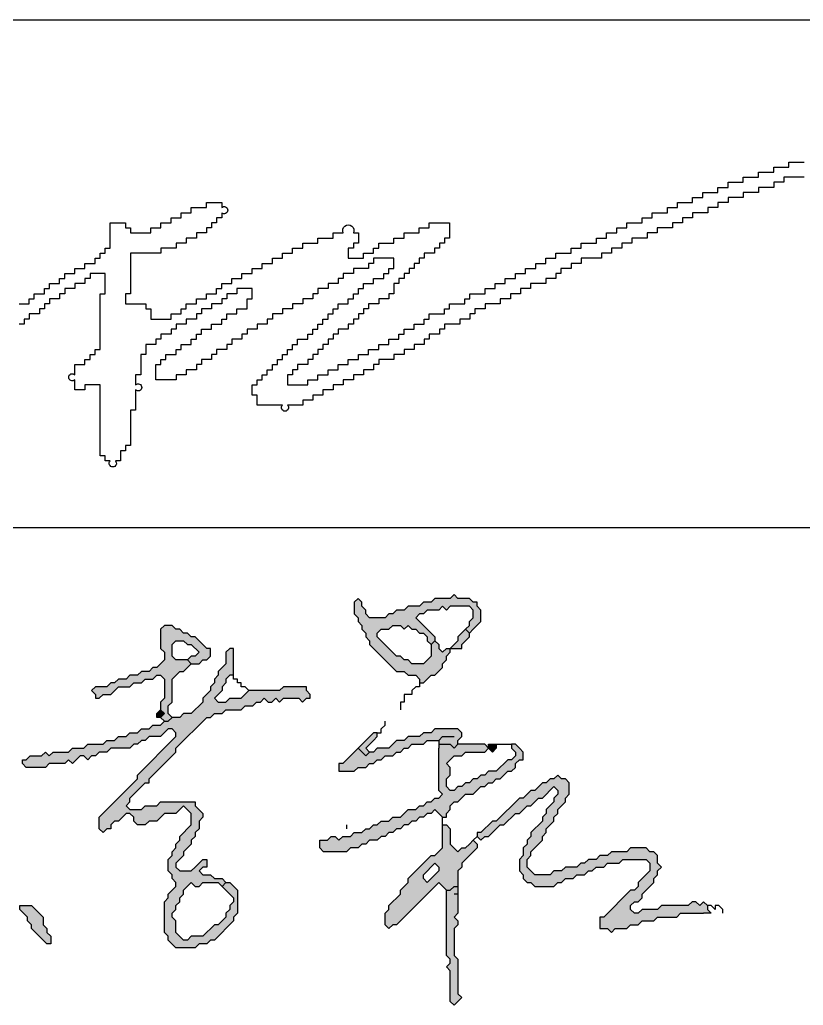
# Model space of a CAD drawing. Header units: millimetres. Extents: x 434053 to 1059003, y -2417481 to 936527.
# Drawn here: x 545101.4 to 545348.3, y -2322453.1 to -2322142.5 of the extents above; entities that cross this region are included whole.
import ezdxf

# ---------------------------------------------------------------- set-up
doc = ezdxf.new("R2010")
doc.units = ezdxf.units.MM
doc.header["$LTSCALE"] = 1000
doc.header["$MEASUREMENT"] = 0
for name, color, linetype in [('TITLIN', 7, 'Continuous'), ('图框层', 3, 'Continuous'), ('电子签名', 6, 'Continuous')]:
    doc.layers.add(name, color=color, linetype=linetype)

# ---------------------------------------------------------------- blocks, each defined once
blk = doc.blocks.new('A$C6C634642')
at = {"linetype": 'Continuous'}
for points in [[(1115000, 305000), (1110000, 305000), (1105000, 305000), (1100000, 305000), (1095000, 305000), (1095000, 300000), (1090000, 300000), (1085000, 300000), (1085000, 295000), (1080000, 295000), (1075000, 295000), (1070000, 295000), (1070000, 290000), (1065000, 290000), (1060000, 290000), (1055000, 290000), (1055000, 285000), (1050000, 285000), (1045000, 285000), (1040000, 285000), (1040000, 280000), (1035000, 280000), (1030000, 280000), (1030000, 275000), (1025000, 275000), (1020000, 275000), (1020000, 270000), (1015000, 270000), (1010000, 270000), (1005000, 270000), (1005000, 265000), (1000000, 265000), (995000, 265000), (995000, 260000), (990000, 260000), (985000, 260000), (985000, 255000), (980000, 255000), (975000, 255000), (970000, 255000), (970000, 250000), (965000, 250000), (960000, 250000), (960000, 245000), (955000, 245000), (950000, 245000), (945000, 245000), (945000, 240000), (940000, 240000), (935000, 240000), (935000, 235000), (930000, 235000), (925000, 235000), (925000, 230000), (920000, 230000), (915000, 230000), (915000, 225000), (910000, 225000), (905000, 225000), (900000, 225000), (895000, 225000), (895000, 220000), (890000, 220000), (885000, 220000), (885000, 215000), (880000, 215000), (875000, 215000), (875000, 210000), (870000, 210000), (870000, 205000), (865000, 205000), (860000, 205000), (860000, 200000), (855000, 200000), (850000, 200000), (845000, 200000), (845000, 195000), (840000, 195000), (835000, 195000), (835000, 190000), (830000, 190000), (825000, 190000), (825000, 185000), (820000, 185000), (815000, 185000), (815000, 180000), (810000, 180000), (805000, 180000), (800000, 180000), (800000, 175000), (795000, 175000), (790000, 175000), (790000, 170000), (785000, 170000), (785000, 165000), (780000, 165000), (775000, 165000), (775000, 160000), (770000, 160000), (765000, 160000), (760000, 160000), (760000, 155000), (755000, 155000), (755000, 150000), (750000, 150000), (745000, 150000), (745000, 145000), (740000, 145000), (740000, 140000), (735000, 140000), (730000, 140000), (730000, 135000), (725000, 135000), (720000, 135000), (720000, 130000), (715000, 130000), (710000, 130000), (710000, 125000), (705000, 125000), (700000, 125000), (695000, 125000), (695000, 120000), (690000, 120000), (690000, 115000), (685000, 115000), (680000, 115000), (680000, 110000), (675000, 110000), (670000, 110000), (670000, 105000), (665000, 105000), (660000, 105000), (660000, 100000), (655000, 100000), (650000, 100000), (650000, 95000), (645000, 95000), (640000, 95000), (640000, 90000), (635000, 90000), (630000, 90000), (630000, 85000), (625000, 85000), (620000, 85000), (620000, 80000), (615000, 80000), (610000, 80000), (605000, 80000, -2.414214), (600000, 80000), (595000, 80000), (590000, 80000), (585000, 80000), (580000, 80000), (575000, 80000), (575000, 85000), (575000, 90000), (570000, 90000), (570000, 95000), (570000, 100000), (575000, 100000), (575000, 105000), (580000, 105000), (580000, 110000), (585000, 110000), (585000, 115000), (590000, 115000), (590000, 120000), (595000, 120000), (595000, 125000), (600000, 125000), (600000, 130000), (605000, 130000), (605000, 135000), (610000, 135000), (610000, 140000), (615000, 140000), (615000, 145000), (625000, 145000), (625000, 150000), (630000, 150000), (630000, 155000), (635000, 155000), (635000, 160000), (640000, 160000), (640000, 165000), (645000, 165000), (645000, 170000), (650000, 170000), (650000, 175000), (655000, 175000), (655000, 180000), (665000, 180000), (665000, 185000), (670000, 185000), (670000, 190000), (675000, 190000), (675000, 195000), (680000, 195000), (680000, 200000), (690000, 200000), (690000, 205000), (700000, 205000), (700000, 210000), (705000, 210000), (705000, 215000), (710000, 215000), (710000, 220000), (710000, 225000), (705000, 225000), (700000, 225000), (695000, 225000), (690000, 225000), (690000, 220000), (685000, 220000), (685000, 215000), (680000, 215000), (675000, 215000), (670000, 215000), (670000, 210000), (665000, 210000), (660000, 210000), (660000, 205000), (655000, 205000), (655000, 200000), (650000, 200000), (645000, 200000), (645000, 195000), (640000, 195000), (635000, 195000), (635000, 190000), (630000, 190000), (630000, 185000), (625000, 185000), (620000, 185000), (620000, 180000), (615000, 180000), (610000, 180000), (610000, 175000), (605000, 175000), (600000, 175000), (600000, 170000), (595000, 170000), (590000, 170000), (590000, 165000), (585000, 165000), (585000, 160000), (580000, 160000), (575000, 160000), (575000, 155000), (570000, 155000), (565000, 155000), (565000, 150000), (560000, 150000), (560000, 145000), (555000, 145000), (550000, 145000), (550000, 140000), (545000, 140000), (545000, 135000), (540000, 135000), (535000, 135000), (535000, 130000), (530000, 130000), (530000, 125000), (525000, 125000), (520000, 125000), (520000, 120000), (515000, 120000), (515000, 115000), (510000, 115000), (505000, 115000), (505000, 110000), (500000, 110000), (495000, 110000), (495000, 105000), (490000, 105000), (485000, 105000), (480000, 105000), (475000, 105000), (475000, 110000), (475000, 115000), (475000, 120000), (480000, 120000), (480000, 125000), (485000, 125000), (485000, 130000), (495000, 130000), (495000, 135000), (500000, 135000), (500000, 140000), (510000, 140000), (510000, 145000), (515000, 145000), (515000, 150000), (520000, 150000), (520000, 155000), (530000, 155000), (530000, 160000), (540000, 160000), (540000, 165000), (545000, 165000), (545000, 170000), (555000, 170000), (555000, 175000), (565000, 175000), (565000, 180000), (565000, 185000), (570000, 185000), (570000, 190000), (570000, 195000), (565000, 195000), (560000, 195000), (555000, 195000), (555000, 190000), (550000, 190000), (545000, 190000), (545000, 185000), (540000, 185000), (540000, 180000), (535000, 180000), (530000, 180000), (530000, 175000), (525000, 175000), (520000, 175000), (520000, 170000), (515000, 170000), (515000, 165000), (510000, 165000), (505000, 165000), (505000, 160000), (500000, 160000), (495000, 160000), (495000, 155000), (490000, 155000), (490000, 150000), (485000, 150000), (480000, 150000), (480000, 145000), (475000, 145000), (475000, 140000), (470000, 140000), (465000, 140000), (465000, 135000), (465000, 130000), (460000, 130000), (460000, 125000), (460000, 120000), (460000, 115000), (460000, 110000), (455000, 110000), (455000, 105000), (455000, 100000, -2.414214), (455000, 95000), (455000, 90000), (455000, 85000), (455000, 80000), (455000, 75000), (450000, 75000), (450000, 70000), (450000, 65000), (450000, 60000), (450000, 55000), (450000, 50000), (450000, 45000), (450000, 40000), (445000, 40000), (445000, 35000), (440000, 35000), (440000, 30000), (440000, 25000), (435000, 25000, -2.414214), (430000, 25000), (425000, 25000), (425000, 30000), (420000, 30000), (420000, 35000), (420000, 40000), (420000, 45000), (420000, 50000), (420000, 55000), (420000, 60000), (420000, 65000), (420000, 70000), (420000, 75000), (420000, 80000), (420000, 85000), (420000, 90000), (420000, 95000), (420000, 100000), (415000, 100000), (410000, 100000), (405000, 100000), (405000, 95000), (400000, 95000), (395000, 95000), (395000, 100000), (395000, 105000, -2.414214), (395000, 110000), (395000, 115000), (395000, 120000), (405000, 120000), (405000, 125000), (410000, 125000), (410000, 130000), (415000, 130000), (415000, 135000), (420000, 135000), (420000, 140000), (420000, 145000), (420000, 150000), (420000, 155000), (420000, 160000), (420000, 165000), (420000, 170000), (420000, 175000), (420000, 180000), (420000, 185000), (420000, 190000), (425000, 190000), (425000, 195000), (425000, 200000), (425000, 205000), (425000, 210000), (420000, 210000), (415000, 210000), (410000, 210000), (410000, 205000), (405000, 205000), (405000, 200000), (400000, 200000), (395000, 200000), (395000, 195000), (390000, 195000), (385000, 195000), (385000, 190000), (380000, 190000), (380000, 185000), (375000, 185000), (370000, 185000), (370000, 180000), (365000, 180000), (365000, 175000), (360000, 175000), (360000, 170000), (355000, 170000), (350000, 170000), (350000, 165000), (345000, 165000), (345000, 160000), (340000, 160000)], [(340000, 180000), (350000, 180000), (350000, 185000), (355000, 185000), (355000, 190000), (365000, 190000), (365000, 195000), (370000, 195000), (370000, 200000), (380000, 200000), (380000, 205000), (385000, 205000), (385000, 210000), (395000, 210000), (395000, 215000), (405000, 215000), (405000, 220000), (415000, 220000), (415000, 225000), (420000, 225000), (420000, 230000), (425000, 230000), (425000, 235000), (430000, 235000), (430000, 240000), (430000, 245000), (430000, 250000), (430000, 255000), (430000, 260000), (440000, 260000), (445000, 260000), (445000, 255000), (450000, 255000), (450000, 250000), (470000, 250000), (470000, 255000), (480000, 255000), (480000, 260000), (490000, 260000), (490000, 265000), (500000, 265000), (500000, 270000), (510000, 270000), (510000, 275000), (525000, 275000), (525000, 280000), (540000, 280000), (540000, 275000, -2.414214), (540000, 270000), (540000, 265000), (535000, 265000), (535000, 260000), (530000, 260000), (530000, 255000), (525000, 255000), (525000, 250000), (520000, 250000), (515000, 250000), (515000, 245000), (510000, 245000), (505000, 245000), (505000, 240000), (500000, 240000), (495000, 240000), (495000, 235000), (490000, 235000), (485000, 235000), (480000, 235000), (480000, 230000), (475000, 230000), (470000, 230000), (465000, 230000), (460000, 230000), (455000, 230000), (450000, 230000), (450000, 225000), (450000, 220000), (450000, 215000), (450000, 210000), (450000, 205000), (450000, 200000), (450000, 195000), (450000, 190000), (445000, 190000), (445000, 185000), (445000, 180000), (465000, 180000), (465000, 175000), (470000, 175000), (470000, 170000), (470000, 165000), (490000, 165000), (490000, 170000), (500000, 170000), (500000, 175000), (505000, 175000), (505000, 180000), (515000, 180000), (515000, 185000), (525000, 185000), (525000, 190000), (535000, 190000), (535000, 195000), (540000, 195000), (540000, 200000), (550000, 200000), (550000, 205000), (560000, 205000), (560000, 210000), (570000, 210000), (570000, 215000), (580000, 215000), (580000, 220000), (590000, 220000), (590000, 225000), (600000, 225000), (600000, 230000), (610000, 230000), (610000, 235000), (620000, 235000), (620000, 240000), (635000, 240000), (635000, 245000), (650000, 245000), (650000, 250000), (660000, 250000, -1.618034), (670000, 250000), (675000, 250000), (675000, 245000), (675000, 240000), (670000, 240000), (670000, 235000), (665000, 235000), (665000, 230000), (665000, 225000), (680000, 225000), (680000, 230000), (690000, 230000), (690000, 235000), (695000, 235000), (695000, 240000), (710000, 240000), (710000, 245000), (720000, 245000), (720000, 250000), (735000, 250000), (735000, 255000), (745000, 255000), (745000, 260000), (765000, 260000), (765000, 255000), (765000, 250000), (765000, 245000), (760000, 245000), (760000, 240000), (755000, 240000), (755000, 235000), (750000, 235000), (750000, 230000), (745000, 230000), (740000, 230000), (740000, 225000), (735000, 225000), (735000, 220000), (730000, 220000), (730000, 215000), (725000, 215000), (725000, 210000), (720000, 210000), (720000, 205000), (715000, 205000), (715000, 200000), (710000, 200000), (710000, 195000), (710000, 190000), (705000, 190000), (705000, 185000), (700000, 185000), (695000, 185000), (695000, 180000), (690000, 180000), (685000, 180000), (685000, 175000), (680000, 175000), (680000, 170000), (675000, 170000), (675000, 165000), (670000, 165000), (670000, 160000), (665000, 160000), (665000, 155000), (660000, 155000), (655000, 155000), (655000, 150000), (650000, 150000), (650000, 145000), (645000, 145000), (645000, 140000), (640000, 140000), (640000, 135000), (635000, 135000), (635000, 130000), (630000, 130000), (630000, 125000), (625000, 125000), (625000, 120000), (620000, 120000), (615000, 120000), (615000, 115000), (610000, 115000), (610000, 110000), (605000, 110000), (605000, 105000), (605000, 100000), (625000, 100000), (625000, 105000), (635000, 105000), (635000, 110000), (645000, 110000), (645000, 115000), (655000, 115000), (655000, 120000), (665000, 120000), (665000, 125000), (675000, 125000), (675000, 130000), (685000, 130000), (685000, 135000), (695000, 135000), (695000, 140000), (705000, 140000), (705000, 145000), (715000, 145000), (715000, 150000), (720000, 150000), (720000, 155000), (730000, 155000), (730000, 160000), (740000, 160000), (740000, 165000), (745000, 165000), (745000, 170000), (760000, 170000), (760000, 175000), (765000, 175000), (765000, 180000), (780000, 180000), (780000, 185000), (785000, 185000), (785000, 190000), (800000, 190000), (800000, 195000), (810000, 195000), (810000, 200000), (820000, 200000), (820000, 205000), (830000, 205000), (830000, 210000), (840000, 210000), (840000, 215000), (850000, 215000), (850000, 220000), (860000, 220000), (860000, 225000), (870000, 225000), (870000, 230000), (885000, 230000), (885000, 235000), (895000, 235000), (895000, 240000), (910000, 240000), (910000, 245000), (920000, 245000), (920000, 250000), (930000, 250000), (930000, 255000), (940000, 255000), (940000, 260000), (955000, 260000), (955000, 265000), (965000, 265000), (965000, 270000), (980000, 270000), (980000, 275000), (990000, 275000), (990000, 280000), (1005000, 280000), (1005000, 285000), (1015000, 285000), (1015000, 290000), (1030000, 290000), (1030000, 295000), (1040000, 295000), (1040000, 300000), (1055000, 300000), (1055000, 305000), (1070000, 305000), (1070000, 310000), (1085000, 310000), (1085000, 315000), (1100000, 315000), (1100000, 320000), (1115000, 320000)]]:
    blk.add_lwpolyline(points, format="xyb", dxfattribs=at)
blk = doc.blocks.new('fdaf')
at = {"linetype": 'Continuous'}
h = blk.add_hatch(color=256, dxfattribs=at)
h.paths.add_polyline_path([(1541.8, 683.9), (1541.8, 704.9), (1534.8, 711.9), (1534.8, 718.9), (1527.8, 718.9), (1520.8, 725.9), (1499.8, 725.9), (1492.8, 732.9), (1485.8, 725.9), (1457.8, 725.9), (1450.8, 718.9), (1436.8, 718.9), (1429.8, 711.9), (1408.8, 711.9), (1401.8, 704.9), (1387.8, 704.9), (1380.8, 697.9), (1373.8, 697.9), (1366.8, 690.9), (1338.8, 690.9), (1331.8, 697.9), (1331.8, 704.9), (1324.8, 711.9), (1324.8, 718.9), (1317.8, 725.9), (1310.8, 718.9), (1310.8, 697.9), (1317.8, 690.9), (1317.8, 683.9), (1324.8, 676.9), (1324.8, 669.9), (1331.8, 662.9), (1331.8, 655.9), (1338.8, 648.9), (1338.8, 641.9), (1387.8, 592.9), (1401.8, 592.9), (1408.8, 585.9), (1422.8, 585.9), (1429.8, 578.9), (1429.8, 571.9), (1436.8, 571.9), (1450.8, 585.9), (1457.8, 585.9), (1471.8, 599.9), (1471.8, 606.9), (1478.8, 613.9), (1478.8, 620.9), (1485.8, 627.9), (1485.8, 634.9), (1478.8, 634.9), (1471.8, 627.9), (1464.8, 634.9), (1464.8, 641.9), (1457.8, 648.9), (1450.8, 641.9), (1450.8, 620.9), (1436.8, 606.9), (1415.8, 606.9), (1408.8, 613.9), (1401.8, 613.9), (1394.8, 620.9), (1387.8, 620.9), (1352.8, 655.9), (1352.8, 662.9), (1359.8, 669.9), (1373.8, 669.9), (1380.8, 676.9), (1394.8, 676.9), (1401.8, 669.9), (1408.8, 676.9), (1415.8, 669.9), (1422.8, 669.9), (1429.8, 662.9), (1436.8, 662.9), (1443.8, 655.9), (1443.8, 648.9), (1450.8, 641.9), (1457.8, 648.9), (1457.8, 655.9), (1443.8, 669.9), (1422.8, 690.9), (1429.8, 697.9), (1436.8, 697.9), (1443.8, 704.9), (1464.8, 704.9), (1471.8, 711.9), (1478.8, 704.9), (1485.8, 711.9), (1520.8, 711.9), (1527.8, 704.9), (1527.8, 690.9), (1520.8, 683.9), (1520.8, 676.9), (1513.8, 669.9), (1520.8, 662.9), (1527.8, 669.9)])
h.paths.add_polyline_path([(1506.8, 641.9), (1520.8, 655.9), (1520.8, 662.9), (1513.8, 669.9), (1499.8, 655.9), (1499.8, 648.9), (1485.8, 634.9), (1506.8, 634.9)], flags=17)
for points in [[(992.6, 669.9), (985.6, 669.9), (978.6, 676.9), (964.6, 676.9), (957.6, 669.9), (957.6, 634.9), (964.6, 627.9), (964.6, 613.9), (950.6, 599.9), (943.6, 599.9), (936.6, 592.9), (922.6, 592.9), (915.6, 585.9), (901.6, 585.9), (894.6, 578.9), (880.6, 578.9), (873.6, 571.9), (866.6, 571.9), (859.6, 564.9), (838.6, 564.9), (831.6, 557.9), (838.6, 550.9), (838.6, 543.9), (845.6, 543.9), (852.6, 550.9), (866.6, 550.9), (880.6, 564.9), (901.6, 564.9), (908.6, 571.9), (922.6, 571.9), (929.6, 578.9), (943.6, 578.9), (950.6, 585.9), (957.6, 585.9), (964.6, 578.9), (964.6, 543.9), (957.6, 536.9), (957.6, 522.9), (964.6, 515.9), (957.6, 508.9), (964.6, 501.9), (971.6, 501.9), (978.6, 508.9), (971.6, 515.9), (971.6, 529.9), (978.6, 536.9), (978.6, 578.9), (992.6, 592.9), (999.6, 592.9), (1013.6, 606.9), (1006.6, 613.9), (985.6, 613.9), (978.6, 620.9), (978.6, 641.9), (985.6, 648.9), (999.6, 648.9), (1006.6, 641.9), (1013.6, 641.9), (1027.6, 627.9), (1020.6, 620.9), (1013.6, 620.9), (1006.6, 613.9), (1013.6, 606.9), (1027.6, 606.9), (1034.6, 613.9), (1041.6, 613.9), (1048.6, 620.9), (1048.6, 634.9), (1041.6, 634.9), (1020.6, 655.9), (1013.6, 655.9), (1006.6, 662.9), (999.6, 662.9)], [(1041.6, 508.9), (1048.6, 508.9), (1055.6, 515.9), (1069.6, 515.9), (1076.6, 522.9), (1104.6, 522.9), (1111.6, 529.9), (1125.6, 529.9), (1132.6, 536.9), (1139.6, 536.9), (1146.6, 543.9), (1153.6, 536.9), (1160.6, 536.9), (1167.6, 543.9), (1174.6, 536.9), (1181.6, 543.9), (1209.6, 543.9), (1216.6, 536.9), (1223.6, 543.9), (1230.6, 543.9), (1230.6, 550.9), (1223.6, 557.9), (1223.6, 564.9), (1181.6, 564.9), (1174.6, 557.9), (1118.6, 557.9), (1104.6, 543.9), (1083.6, 543.9), (1076.6, 536.9), (1062.6, 536.9), (1055.6, 543.9), (1069.6, 557.9), (1069.6, 564.9), (1076.6, 571.9), (1076.6, 578.9), (1083.6, 585.9), (1090.6, 585.9), (1090.6, 634.9), (1083.6, 634.9), (1076.6, 627.9), (1076.6, 606.9), (1062.6, 592.9), (1062.6, 585.9), (1055.6, 578.9), (1055.6, 571.9), (1048.6, 564.9), (1048.6, 557.9), (1034.6, 543.9), (1034.6, 536.9), (1013.6, 515.9), (999.6, 515.9), (992.6, 508.9), (978.6, 508.9), (971.6, 501.9), (964.6, 501.9), (957.6, 494.9), (943.6, 494.9), (936.6, 487.9), (922.6, 487.9), (915.6, 480.9), (901.6, 480.9), (894.6, 473.9), (880.6, 473.9), (873.6, 466.9), (859.6, 466.9), (852.6, 459.9), (824.6, 459.9), (817.6, 452.9), (796.6, 452.9), (789.6, 445.9), (761.6, 445.9), (754.6, 438.9), (747.6, 445.9), (740.6, 438.9), (719.6, 438.9), (712.6, 431.9), (705.6, 431.9), (705.6, 424.9), (712.6, 417.9), (747.6, 417.9), (754.6, 424.9), (782.6, 424.9), (789.6, 431.9), (796.6, 424.9), (810.6, 438.9), (817.6, 438.9), (824.6, 431.9), (831.6, 438.9), (838.6, 438.9), (845.6, 445.9), (859.6, 445.9), (866.6, 452.9), (901.6, 452.9), (908.6, 459.9), (915.6, 459.9), (922.6, 466.9), (929.6, 466.9), (936.6, 473.9), (957.6, 473.9), (971.6, 487.9), (978.6, 487.9), (985.6, 480.9), (985.6, 473.9), (915.6, 403.9), (915.6, 396.9), (845.6, 326.9), (845.6, 305.9), (852.6, 298.9), (859.6, 305.9), (866.6, 305.9), (866.6, 312.9), (873.6, 319.9), (880.6, 319.9), (894.6, 333.9), (901.6, 333.9), (908.6, 326.9), (908.6, 319.9), (915.6, 312.9), (929.6, 312.9), (936.6, 319.9), (950.6, 319.9), (964.6, 333.9), (985.6, 333.9), (999.6, 347.9), (1013.6, 333.9), (1013.6, 312.9), (992.6, 291.9), (992.6, 284.9), (985.6, 277.9), (985.6, 270.9), (978.6, 263.9), (978.6, 256.9), (971.6, 249.9), (971.6, 228.9), (978.6, 221.9), (978.6, 214.9), (985.6, 207.9), (985.6, 200.9), (971.6, 186.9), (971.6, 179.9), (964.6, 172.9), (964.6, 116.9), (971.6, 109.9), (971.6, 102.9), (985.6, 88.9), (1020.6, 88.9), (1027.6, 95.9), (1041.6, 95.9), (1048.6, 102.9), (1055.6, 102.9), (1090.6, 137.9), (1090.6, 144.9), (1097.6, 151.9), (1097.6, 193.9), (1083.6, 207.9), (1076.6, 207.9), (1069.6, 200.9), (1090.6, 179.9), (1090.6, 172.9), (1083.6, 165.9), (1083.6, 158.9), (1076.6, 151.9), (1076.6, 144.9), (1062.6, 130.9), (1055.6, 130.9), (1034.6, 109.9), (1013.6, 109.9), (1006.6, 102.9), (999.6, 102.9), (985.6, 116.9), (985.6, 137.9), (978.6, 144.9), (978.6, 151.9), (985.6, 158.9), (985.6, 165.9), (992.6, 172.9), (992.6, 179.9), (999.6, 186.9), (999.6, 193.9), (1013.6, 207.9), (1020.6, 200.9), (1027.6, 200.9), (1034.6, 207.9), (1062.6, 207.9), (1069.6, 200.9), (1076.6, 207.9), (1069.6, 214.9), (1055.6, 214.9), (1048.6, 221.9), (1034.6, 221.9), (1027.6, 228.9), (1034.6, 235.9), (1041.6, 235.9), (1041.6, 249.9), (1034.6, 249.9), (1020.6, 235.9), (1013.6, 228.9), (992.6, 228.9), (985.6, 235.9), (985.6, 242.9), (999.6, 256.9), (999.6, 263.9), (1013.6, 277.9), (1013.6, 284.9), (1020.6, 291.9), (1020.6, 298.9), (1027.6, 305.9), (1027.6, 319.9), (1034.6, 326.9), (1034.6, 333.9), (1020.6, 347.9), (1020.6, 354.9), (999.6, 354.9), (957.6, 354.9), (950.6, 347.9), (929.6, 347.9), (922.6, 340.9), (901.6, 340.9), (894.6, 347.9), (901.6, 354.9), (901.6, 361.9), (929.6, 389.9), (936.6, 389.9), (936.6, 396.9), (985.6, 445.9), (985.6, 452.9)], [(964.6, 515.9), (957.6, 522.9), (950.6, 515.9), (950.6, 508.9), (957.6, 508.9)], [(1513.8, 368.9), (1527.8, 368.9), (1541.8, 382.9), (1548.8, 382.9), (1555.8, 389.9), (1562.8, 389.9), (1569.8, 396.9), (1576.8, 396.9), (1590.8, 410.9), (1597.8, 410.9), (1604.8, 417.9), (1604.8, 424.9), (1611.8, 431.9), (1618.8, 431.9), (1618.8, 445.9), (1611.8, 452.9), (1604.8, 459.9), (1597.8, 459.9), (1597.8, 452.9), (1604.8, 445.9), (1604.8, 438.9), (1597.8, 431.9), (1590.8, 431.9), (1569.8, 410.9), (1555.8, 410.9), (1548.8, 403.9), (1541.8, 403.9), (1534.8, 396.9), (1527.8, 396.9), (1520.8, 389.9), (1513.8, 389.9), (1506.8, 382.9), (1499.8, 382.9), (1492.8, 375.9), (1485.8, 375.9), (1478.8, 382.9), (1478.8, 396.9), (1485.8, 403.9), (1485.8, 417.9), (1478.8, 424.9), (1492.8, 438.9), (1506.8, 438.9), (1513.8, 445.9), (1548.8, 445.9), (1555.8, 452.9), (1548.8, 459.9), (1499.8, 459.9), (1492.8, 452.9), (1485.8, 459.9), (1464.8, 459.9), (1464.8, 452.9), (1464.8, 375.9), (1471.8, 368.9), (1464.8, 361.9), (1457.8, 361.9), (1450.8, 354.9), (1443.8, 354.9), (1436.8, 347.9), (1429.8, 347.9), (1422.8, 340.9), (1408.8, 340.9), (1394.8, 326.9), (1380.8, 326.9), (1373.8, 319.9), (1359.8, 319.9), (1352.8, 312.9), (1345.8, 312.9), (1338.8, 305.9), (1331.8, 305.9), (1324.8, 298.9), (1310.8, 298.9), (1303.8, 291.9), (1289.8, 291.9), (1282.8, 284.9), (1275.8, 291.9), (1268.8, 291.9), (1261.8, 284.9), (1247.8, 284.9), (1247.8, 270.9), (1254.8, 263.9), (1296.8, 263.9), (1303.8, 270.9), (1317.8, 270.9), (1324.8, 277.9), (1331.8, 277.9), (1338.8, 284.9), (1352.8, 284.9), (1359.8, 291.9), (1366.8, 291.9), (1373.8, 298.9), (1380.8, 298.9), (1387.8, 305.9), (1394.8, 305.9), (1401.8, 312.9), (1408.8, 312.9), (1415.8, 319.9), (1422.8, 319.9), (1429.8, 326.9), (1436.8, 326.9), (1443.8, 333.9), (1450.8, 333.9), (1457.8, 340.9), (1471.8, 326.9), (1478.8, 326.9), (1478.8, 333.9), (1485.8, 340.9), (1485.8, 347.9), (1492.8, 354.9), (1499.8, 354.9)], [(1569.8, 459.9), (1555.8, 459.9), (1555.8, 452.9), (1562.8, 445.9), (1569.8, 452.9)], [(1674.8, 382.9), (1681.8, 375.9), (1681.8, 368.9), (1674.8, 361.9), (1674.8, 354.9), (1660.8, 340.9), (1660.8, 333.9), (1653.8, 326.9), (1653.8, 319.9), (1632.8, 298.9), (1632.8, 291.9), (1625.8, 284.9), (1625.8, 277.9), (1618.8, 270.9), (1618.8, 256.9), (1611.8, 249.9), (1611.8, 228.9), (1618.8, 221.9), (1618.8, 214.9), (1625.8, 207.9), (1632.8, 207.9), (1639.8, 200.9), (1674.8, 200.9), (1681.8, 207.9), (1688.8, 207.9), (1695.8, 214.9), (1709.8, 214.9), (1716.8, 221.9), (1730.8, 221.9), (1737.8, 228.9), (1744.8, 228.9), (1751.8, 235.9), (1765.8, 235.9), (1772.8, 242.9), (1793.8, 242.9), (1800.8, 249.9), (1842.8, 249.9), (1849.8, 242.9), (1849.8, 228.9), (1828.8, 207.9), (1828.8, 200.9), (1821.8, 193.9), (1814.8, 193.9), (1765.8, 144.9), (1758.8, 144.9), (1758.8, 123.9), (1772.8, 123.9), (1779.8, 116.9), (1786.8, 123.9), (1807.8, 123.9), (1814.8, 130.9), (1828.8, 130.9), (1835.8, 137.9), (1856.8, 137.9), (1863.8, 144.9), (1898.8, 144.9), (1905.8, 151.9), (1947.8, 151.9), (1961.8, 151.9), (1954.8, 158.9), (1954.8, 165.9), (1947.8, 172.9), (1940.8, 165.9), (1933.8, 172.9), (1926.8, 172.9), (1919.8, 165.9), (1870.8, 165.9), (1863.8, 158.9), (1835.8, 158.9), (1828.8, 151.9), (1821.8, 151.9), (1814.8, 158.9), (1814.8, 165.9), (1821.8, 172.9), (1828.8, 172.9), (1835.8, 179.9), (1835.8, 186.9), (1856.8, 207.9), (1856.8, 214.9), (1863.8, 221.9), (1863.8, 228.9), (1870.8, 235.9), (1863.8, 242.9), (1863.8, 256.9), (1856.8, 263.9), (1849.8, 263.9), (1842.8, 270.9), (1814.8, 270.9), (1807.8, 263.9), (1779.8, 263.9), (1772.8, 256.9), (1758.8, 256.9), (1751.8, 249.9), (1737.8, 249.9), (1730.8, 242.9), (1723.8, 242.9), (1716.8, 235.9), (1695.8, 235.9), (1688.8, 228.9), (1674.8, 228.9), (1667.8, 221.9), (1639.8, 221.9), (1625.8, 235.9), (1625.8, 249.9), (1632.8, 256.9), (1632.8, 263.9), (1653.8, 284.9), (1653.8, 291.9), (1660.8, 298.9), (1660.8, 305.9), (1674.8, 319.9), (1674.8, 326.9), (1681.8, 333.9), (1681.8, 340.9), (1695.8, 354.9), (1695.8, 361.9), (1702.8, 368.9), (1702.8, 389.9), (1695.8, 396.9), (1688.8, 396.9), (1681.8, 403.9), (1674.8, 396.9), (1667.8, 396.9), (1660.8, 389.9), (1653.8, 389.9), (1639.8, 375.9), (1632.8, 375.9), (1618.8, 361.9), (1611.8, 361.9), (1569.8, 319.9), (1562.8, 319.9), (1541.8, 298.9), (1534.8, 298.9), (1534.8, 291.9), (1541.8, 284.9), (1548.8, 291.9), (1555.8, 291.9), (1576.8, 312.9), (1583.8, 312.9), (1604.8, 333.9), (1611.8, 333.9), (1625.8, 347.9), (1632.8, 347.9), (1646.8, 361.9), (1653.8, 361.9)], [(1499.8, 186.9), (1499.8, 200.9), (1492.8, 200.9), (1485.8, 193.9), (1478.8, 193.9), (1478.8, 74.9), (1485.8, 67.9), (1485.8, 60.9), (1478.8, 53.9), (1485.8, 46.9), (1485.8, -9.1), (1492.8, -16.1), (1506.8, -2.1), (1499.8, 4.9), (1499.8, 67.9), (1492.8, 74.9), (1492.8, 123.9), (1499.8, 130.9), (1499.8, 137.9), (1492.8, 144.9), (1499.8, 151.9)], [(722.1, 165.9), (701.1, 165.9), (701.1, 158.9), (715.1, 144.9), (715.1, 137.9), (722.1, 130.9), (722.1, 123.9), (750.1, 95.9), (757.1, 95.9), (757.1, 109.9), (750.1, 116.9), (750.1, 123.9), (743.1, 130.9), (743.1, 144.9)]]:
    blk.add_hatch(color=256, dxfattribs=at).paths.add_polyline_path(points)
h = blk.add_hatch(color=256, dxfattribs=at)
h.paths.add_polyline_path([(1506.8, 480.9), (1499.8, 487.9), (1457.8, 487.9), (1450.8, 480.9), (1436.8, 480.9), (1429.8, 473.9), (1408.8, 473.9), (1401.8, 466.9), (1387.8, 466.9), (1373.8, 452.9), (1352.8, 452.9), (1345.8, 445.9), (1338.8, 445.9), (1331.8, 438.9), (1317.8, 452.9), (1289.8, 424.9), (1282.8, 424.9), (1282.8, 410.9), (1310.8, 410.9), (1317.8, 417.9), (1331.8, 417.9), (1338.8, 424.9), (1345.8, 424.9), (1352.8, 431.9), (1359.8, 431.9), (1366.8, 438.9), (1380.8, 438.9), (1387.8, 445.9), (1394.8, 445.9), (1401.8, 452.9), (1408.8, 452.9), (1415.8, 459.9), (1436.8, 459.9), (1443.8, 466.9), (1464.8, 466.9), (1464.8, 459.9), (1485.8, 459.9), (1492.8, 452.9), (1499.8, 459.9), (1499.8, 466.9), (1506.8, 473.9)])
h.paths.add_polyline_path([(1352.8, 473.9), (1352.8, 480.9), (1345.8, 480.9), (1317.8, 452.9), (1331.8, 438.9), (1338.8, 445.9), (1331.8, 452.9), (1345.8, 466.9)], flags=16)
h = blk.add_hatch(color=256, dxfattribs=at)
h.paths.add_polyline_path([(1506.8, 242.9), (1534.8, 270.9), (1534.8, 277.9), (1527.8, 284.9), (1520.8, 277.9), (1513.8, 270.9), (1506.8, 270.9), (1499.8, 263.9), (1485.8, 277.9), (1485.8, 305.9), (1478.8, 312.9), (1471.8, 312.9), (1471.8, 270.9), (1457.8, 256.9), (1450.8, 256.9), (1408.8, 214.9), (1408.8, 207.9), (1394.8, 193.9), (1394.8, 186.9), (1373.8, 165.9), (1373.8, 158.9), (1366.8, 151.9), (1366.8, 130.9), (1373.8, 123.9), (1380.8, 130.9), (1387.8, 130.9), (1464.8, 207.9), (1478.8, 193.9), (1485.8, 193.9), (1492.8, 200.9), (1499.8, 200.9), (1499.8, 228.9), (1506.8, 235.9)])
h.paths.add_polyline_path([(1464.8, 235.9), (1464.8, 228.9), (1443.8, 207.9), (1436.8, 214.9), (1436.8, 221.9), (1457.8, 242.9)], flags=16)
for p, q in [((1527.8, 669.9), (1520.8, 662.9)), ((1443.8, 648.9), (1450.8, 641.9)), ((1013.6, 620.9), (1006.6, 613.9)), ((964.6, 501.9), (957.6, 494.9)), ((1464.8, 459.9), (1464.8, 452.9)), ((1520.8, 277.9), (1527.8, 284.9)), ((1062.6, 207.9), (1069.6, 200.9)), ((1961.8, 151.9), (1947.8, 151.9))]:
    blk.add_line(p, q, dxfattribs=at)
for points in [[(1527.8, 718.9), (1520.8, 725.9), (1499.8, 725.9), (1492.8, 732.9), (1485.8, 725.9), (1457.8, 725.9), (1450.8, 718.9), (1436.8, 718.9), (1429.8, 711.9), (1408.8, 711.9), (1401.8, 704.9), (1387.8, 704.9), (1380.8, 697.9), (1373.8, 697.9), (1366.8, 690.9), (1338.8, 690.9), (1331.8, 697.9), (1331.8, 704.9), (1324.8, 711.9), (1324.8, 718.9), (1317.8, 725.9), (1310.8, 718.9), (1310.8, 697.9), (1317.8, 690.9), (1317.8, 683.9), (1324.8, 676.9), (1324.8, 669.9), (1331.8, 662.9), (1331.8, 655.9), (1338.8, 648.9), (1338.8, 641.9), (1387.8, 592.9), (1401.8, 592.9), (1408.8, 585.9), (1422.8, 585.9), (1429.8, 578.9), (1429.8, 571.9)], [(1513.8, 669.9), (1520.8, 676.9), (1520.8, 683.9), (1527.8, 690.9), (1527.8, 704.9), (1520.8, 711.9), (1485.8, 711.9), (1478.8, 704.9), (1471.8, 711.9), (1464.8, 704.9), (1443.8, 704.9), (1436.8, 697.9), (1429.8, 697.9), (1422.8, 690.9), (1443.8, 669.9)], [(1527.8, 669.9), (1541.8, 683.9), (1541.8, 704.9), (1534.8, 711.9), (1534.8, 718.9), (1527.8, 718.9)], [(1013.6, 606.9), (1027.6, 606.9), (1034.6, 613.9), (1041.6, 613.9), (1048.6, 620.9), (1048.6, 634.9), (1041.6, 634.9), (1020.6, 655.9), (1013.6, 655.9), (1006.6, 662.9), (999.6, 662.9), (992.6, 669.9), (985.6, 669.9), (978.6, 676.9), (964.6, 676.9), (957.6, 669.9), (957.6, 634.9), (964.6, 627.9), (964.6, 613.9), (950.6, 599.9), (943.6, 599.9), (936.6, 592.9), (922.6, 592.9), (915.6, 585.9), (901.6, 585.9), (894.6, 578.9), (880.6, 578.9), (873.6, 571.9)], [(1457.8, 648.9), (1450.8, 641.9), (1450.8, 620.9), (1436.8, 606.9), (1415.8, 606.9), (1408.8, 613.9), (1401.8, 613.9), (1394.8, 620.9), (1387.8, 620.9), (1352.8, 655.9), (1352.8, 662.9), (1359.8, 669.9), (1373.8, 669.9), (1380.8, 676.9), (1394.8, 676.9), (1401.8, 669.9), (1408.8, 676.9), (1415.8, 669.9), (1422.8, 669.9), (1429.8, 662.9), (1436.8, 662.9), (1443.8, 655.9), (1443.8, 648.9)], [(1443.8, 669.9), (1457.8, 655.9), (1457.8, 648.9)], [(1513.8, 669.9), (1499.8, 655.9), (1499.8, 648.9), (1485.8, 634.9)], [(1506.8, 641.9), (1520.8, 655.9), (1520.8, 662.9), (1513.8, 669.9)], [(1013.6, 606.9), (1006.6, 613.9), (985.6, 613.9), (978.6, 620.9), (978.6, 641.9), (985.6, 648.9), (999.6, 648.9), (1006.6, 641.9), (1013.6, 641.9), (1027.6, 627.9), (1020.6, 620.9), (1013.6, 620.9)], [(1457.8, 648.9), (1464.8, 641.9), (1464.8, 634.9), (1471.8, 627.9), (1478.8, 634.9), (1485.8, 634.9)], [(1090.6, 585.9), (1090.6, 634.9), (1083.6, 634.9), (1076.6, 627.9), (1076.6, 606.9), (1062.6, 592.9), (1062.6, 585.9), (1055.6, 578.9), (1055.6, 571.9), (1048.6, 564.9), (1048.6, 557.9), (1034.6, 543.9), (1034.6, 536.9), (1013.6, 515.9), (999.6, 515.9), (992.6, 508.9), (978.6, 508.9)], [(1478.8, 620.9), (1485.8, 627.9), (1485.8, 634.9)], [(1485.8, 634.9), (1506.8, 634.9), (1506.8, 641.9)], [(1429.8, 571.9), (1436.8, 571.9), (1450.8, 585.9), (1457.8, 585.9), (1471.8, 599.9), (1471.8, 606.9), (1478.8, 613.9), (1478.8, 620.9)], [(978.6, 508.9), (971.6, 515.9), (971.6, 529.9), (978.6, 536.9), (978.6, 578.9), (992.6, 592.9), (999.6, 592.9), (1013.6, 606.9)], [(873.6, 571.9), (866.6, 571.9), (859.6, 564.9), (838.6, 564.9), (831.6, 557.9), (838.6, 550.9), (838.6, 543.9), (845.6, 543.9), (852.6, 550.9), (866.6, 550.9), (880.6, 564.9), (901.6, 564.9), (908.6, 571.9), (922.6, 571.9), (929.6, 578.9), (943.6, 578.9), (950.6, 585.9), (957.6, 585.9), (964.6, 578.9), (964.6, 543.9), (957.6, 536.9), (957.6, 522.9)], [(1090.6, 585.9), (1083.6, 585.9), (1076.6, 578.9), (1076.6, 571.9), (1069.6, 564.9), (1069.6, 557.9), (1055.6, 543.9), (1062.6, 536.9), (1076.6, 536.9), (1083.6, 543.9), (1104.6, 543.9), (1118.6, 557.9)], [(1118.6, 557.9), (1111.6, 564.9), (1104.6, 564.9), (1104.6, 571.9), (1097.6, 571.9), (1097.6, 578.9), (1090.6, 578.9), (1090.6, 585.9)], [(901.6, 340.9), (894.6, 347.9), (901.6, 354.9), (901.6, 361.9), (929.6, 389.9), (936.6, 389.9), (936.6, 396.9), (985.6, 445.9), (985.6, 452.9), (1041.6, 508.9), (1048.6, 508.9), (1055.6, 515.9), (1069.6, 515.9), (1076.6, 522.9), (1104.6, 522.9), (1111.6, 529.9), (1125.6, 529.9), (1132.6, 536.9), (1139.6, 536.9), (1146.6, 543.9), (1153.6, 536.9), (1160.6, 536.9), (1167.6, 543.9), (1174.6, 536.9), (1181.6, 543.9), (1209.6, 543.9), (1216.6, 536.9), (1223.6, 543.9), (1230.6, 543.9), (1230.6, 550.9), (1223.6, 557.9), (1223.6, 564.9), (1181.6, 564.9), (1174.6, 557.9), (1118.6, 557.9)], [(1429.8, 571.9), (1429.8, 564.9), (1422.8, 564.9), (1415.8, 557.9), (1415.8, 550.9), (1401.8, 550.9), (1401.8, 536.9), (1394.8, 536.9), (1394.8, 522.9)], [(957.6, 508.9), (950.6, 508.9), (950.6, 515.9), (957.6, 522.9)], [(957.6, 522.9), (964.6, 515.9), (957.6, 508.9)], [(957.6, 508.9), (964.6, 501.9), (971.6, 501.9), (978.6, 508.9)], [(1076.6, 207.9), (1083.6, 207.9), (1097.6, 193.9), (1097.6, 151.9), (1090.6, 144.9), (1090.6, 137.9), (1055.6, 102.9), (1048.6, 102.9), (1041.6, 95.9), (1027.6, 95.9), (1020.6, 88.9), (985.6, 88.9), (971.6, 102.9), (971.6, 109.9), (964.6, 116.9), (964.6, 172.9), (971.6, 179.9), (971.6, 186.9), (985.6, 200.9), (985.6, 207.9), (978.6, 214.9), (978.6, 221.9), (971.6, 228.9), (971.6, 249.9), (978.6, 256.9), (978.6, 263.9), (985.6, 270.9), (985.6, 277.9), (992.6, 284.9), (992.6, 291.9), (1013.6, 312.9), (1013.6, 333.9), (999.6, 347.9), (985.6, 333.9), (964.6, 333.9), (950.6, 319.9), (936.6, 319.9), (929.6, 312.9), (915.6, 312.9), (908.6, 319.9), (908.6, 326.9), (901.6, 333.9), (894.6, 333.9), (880.6, 319.9), (873.6, 319.9), (866.6, 312.9), (866.6, 305.9), (859.6, 305.9), (852.6, 298.9), (845.6, 305.9), (845.6, 326.9), (915.6, 396.9), (915.6, 403.9), (985.6, 473.9), (985.6, 480.9), (978.6, 487.9), (971.6, 487.9), (957.6, 473.9), (936.6, 473.9), (929.6, 466.9), (922.6, 466.9), (915.6, 459.9), (908.6, 459.9), (901.6, 452.9), (866.6, 452.9), (859.6, 445.9), (845.6, 445.9), (838.6, 438.9), (831.6, 438.9), (824.6, 431.9), (817.6, 438.9), (810.6, 438.9), (796.6, 424.9), (789.6, 431.9), (782.6, 424.9), (754.6, 424.9), (747.6, 417.9), (712.6, 417.9), (705.6, 424.9), (705.6, 431.9), (712.6, 431.9), (719.6, 438.9), (740.6, 438.9), (747.6, 445.9), (754.6, 438.9), (761.6, 445.9), (789.6, 445.9), (796.6, 452.9), (817.6, 452.9), (824.6, 459.9), (852.6, 459.9), (859.6, 466.9), (873.6, 466.9), (880.6, 473.9), (894.6, 473.9), (901.6, 480.9), (915.6, 480.9), (922.6, 487.9), (936.6, 487.9), (943.6, 494.9), (957.6, 494.9)], [(1499.8, 459.9), (1499.8, 466.9), (1506.8, 473.9), (1506.8, 480.9), (1499.8, 487.9), (1457.8, 487.9), (1450.8, 480.9), (1436.8, 480.9), (1429.8, 473.9), (1408.8, 473.9), (1401.8, 466.9), (1387.8, 466.9), (1373.8, 452.9), (1352.8, 452.9), (1345.8, 445.9), (1338.8, 445.9)], [(1352.8, 480.9), (1359.8, 480.9), (1359.8, 487.9), (1366.8, 494.9), (1366.8, 501.9)], [(1352.8, 480.9), (1345.8, 480.9), (1317.8, 452.9)], [(1345.8, 466.9), (1352.8, 473.9), (1352.8, 480.9)], [(1464.8, 466.9), (1471.8, 473.9), (1492.8, 473.9)], [(1471.8, 326.9), (1457.8, 340.9), (1450.8, 333.9), (1443.8, 333.9), (1436.8, 326.9), (1429.8, 326.9), (1422.8, 319.9), (1415.8, 319.9), (1408.8, 312.9), (1401.8, 312.9), (1394.8, 305.9), (1387.8, 305.9), (1380.8, 298.9), (1373.8, 298.9), (1366.8, 291.9), (1359.8, 291.9), (1352.8, 284.9), (1338.8, 284.9), (1331.8, 277.9), (1324.8, 277.9), (1317.8, 270.9), (1303.8, 270.9), (1296.8, 263.9), (1254.8, 263.9), (1247.8, 270.9), (1247.8, 284.9), (1261.8, 284.9), (1268.8, 291.9), (1275.8, 291.9), (1282.8, 284.9), (1289.8, 291.9), (1303.8, 291.9), (1310.8, 298.9), (1324.8, 298.9), (1331.8, 305.9), (1338.8, 305.9), (1345.8, 312.9), (1352.8, 312.9), (1359.8, 319.9), (1373.8, 319.9), (1380.8, 326.9), (1394.8, 326.9), (1408.8, 340.9), (1422.8, 340.9), (1429.8, 347.9), (1436.8, 347.9), (1443.8, 354.9), (1450.8, 354.9), (1457.8, 361.9), (1464.8, 361.9), (1471.8, 368.9), (1464.8, 375.9), (1464.8, 452.9)], [(1317.8, 452.9), (1289.8, 424.9), (1282.8, 424.9), (1282.8, 410.9), (1310.8, 410.9), (1317.8, 417.9), (1331.8, 417.9), (1338.8, 424.9), (1345.8, 424.9), (1352.8, 431.9), (1359.8, 431.9), (1366.8, 438.9), (1380.8, 438.9), (1387.8, 445.9), (1394.8, 445.9), (1401.8, 452.9), (1408.8, 452.9), (1415.8, 459.9), (1436.8, 459.9), (1443.8, 466.9), (1464.8, 466.9)], [(1317.8, 452.9), (1331.8, 438.9), (1338.8, 445.9)], [(1331.8, 452.9), (1345.8, 466.9)], [(1338.8, 445.9), (1331.8, 452.9)], [(1331.8, 452.9), (1338.8, 445.9)], [(1464.8, 466.9), (1464.8, 459.9), (1485.8, 459.9), (1492.8, 452.9), (1499.8, 459.9)], [(1597.8, 459.9), (1597.8, 452.9), (1604.8, 445.9), (1604.8, 438.9), (1597.8, 431.9), (1590.8, 431.9), (1569.8, 410.9), (1555.8, 410.9), (1548.8, 403.9), (1541.8, 403.9), (1534.8, 396.9), (1527.8, 396.9), (1520.8, 389.9), (1513.8, 389.9), (1506.8, 382.9), (1499.8, 382.9), (1492.8, 375.9), (1485.8, 375.9), (1478.8, 382.9), (1478.8, 396.9), (1485.8, 403.9), (1485.8, 417.9), (1478.8, 424.9), (1492.8, 438.9), (1506.8, 438.9), (1513.8, 445.9), (1548.8, 445.9), (1555.8, 452.9)], [(1555.8, 452.9), (1548.8, 459.9), (1499.8, 459.9)], [(1555.8, 452.9), (1555.8, 459.9), (1569.8, 459.9)], [(1569.8, 459.9), (1569.8, 452.9), (1562.8, 445.9), (1555.8, 452.9)], [(1569.8, 459.9), (1597.8, 459.9)], [(1611.8, 452.9), (1604.8, 459.9), (1597.8, 459.9)], [(1604.8, 424.9), (1611.8, 431.9), (1618.8, 431.9), (1618.8, 445.9), (1611.8, 452.9)], [(1471.8, 326.9), (1478.8, 326.9), (1478.8, 333.9), (1485.8, 340.9), (1485.8, 347.9), (1492.8, 354.9), (1499.8, 354.9), (1513.8, 368.9), (1527.8, 368.9), (1541.8, 382.9), (1548.8, 382.9), (1555.8, 389.9), (1562.8, 389.9), (1569.8, 396.9), (1576.8, 396.9), (1590.8, 410.9), (1597.8, 410.9), (1604.8, 417.9), (1604.8, 424.9)], [(1625.8, 249.9), (1632.8, 256.9), (1632.8, 263.9), (1653.8, 284.9), (1653.8, 291.9), (1660.8, 298.9), (1660.8, 305.9), (1674.8, 319.9), (1674.8, 326.9), (1681.8, 333.9), (1681.8, 340.9), (1695.8, 354.9), (1695.8, 361.9), (1702.8, 368.9), (1702.8, 389.9), (1695.8, 396.9), (1688.8, 396.9), (1681.8, 403.9), (1674.8, 396.9), (1667.8, 396.9), (1660.8, 389.9), (1653.8, 389.9), (1639.8, 375.9), (1632.8, 375.9), (1618.8, 361.9), (1611.8, 361.9), (1569.8, 319.9)], [(1534.8, 291.9), (1541.8, 284.9), (1548.8, 291.9), (1555.8, 291.9), (1576.8, 312.9), (1583.8, 312.9), (1604.8, 333.9), (1611.8, 333.9), (1625.8, 347.9), (1632.8, 347.9), (1646.8, 361.9), (1653.8, 361.9), (1674.8, 382.9), (1681.8, 375.9), (1681.8, 368.9), (1674.8, 361.9), (1674.8, 354.9), (1660.8, 340.9), (1660.8, 333.9), (1653.8, 326.9), (1653.8, 319.9), (1632.8, 298.9), (1632.8, 291.9), (1625.8, 284.9), (1625.8, 277.9), (1618.8, 270.9), (1618.8, 256.9), (1611.8, 249.9), (1611.8, 228.9), (1618.8, 221.9), (1618.8, 214.9), (1625.8, 207.9), (1632.8, 207.9), (1639.8, 200.9), (1674.8, 200.9), (1681.8, 207.9), (1688.8, 207.9), (1695.8, 214.9), (1709.8, 214.9), (1716.8, 221.9), (1730.8, 221.9), (1737.8, 228.9), (1744.8, 228.9), (1751.8, 235.9), (1765.8, 235.9), (1772.8, 242.9), (1793.8, 242.9), (1800.8, 249.9), (1842.8, 249.9), (1849.8, 242.9), (1849.8, 228.9), (1828.8, 207.9), (1828.8, 200.9), (1821.8, 193.9), (1814.8, 193.9), (1765.8, 144.9), (1758.8, 144.9), (1758.8, 123.9), (1772.8, 123.9), (1779.8, 116.9), (1786.8, 123.9), (1807.8, 123.9), (1814.8, 130.9), (1828.8, 130.9), (1835.8, 137.9), (1856.8, 137.9), (1863.8, 144.9), (1898.8, 144.9), (1905.8, 151.9), (1947.8, 151.9)], [(901.6, 340.9), (922.6, 340.9), (929.6, 347.9), (950.6, 347.9), (957.6, 354.9), (999.6, 354.9)], [(999.6, 354.9), (1020.6, 354.9), (1020.6, 347.9), (1034.6, 333.9), (1034.6, 326.9), (1027.6, 319.9), (1027.6, 305.9), (1020.6, 298.9), (1020.6, 291.9), (1013.6, 284.9), (1013.6, 277.9), (999.6, 263.9), (999.6, 256.9), (985.6, 242.9), (985.6, 235.9), (992.6, 228.9), (1013.6, 228.9), (1020.6, 235.9)], [(1471.8, 312.9), (1471.8, 326.9)], [(1296.8, 312.9), (1296.8, 305.9)], [(1478.8, 193.9), (1464.8, 207.9), (1387.8, 130.9), (1380.8, 130.9), (1373.8, 123.9), (1366.8, 130.9), (1366.8, 151.9), (1373.8, 158.9), (1373.8, 165.9), (1394.8, 186.9), (1394.8, 193.9), (1408.8, 207.9), (1408.8, 214.9), (1450.8, 256.9), (1457.8, 256.9), (1471.8, 270.9), (1471.8, 312.9)], [(1471.8, 312.9), (1478.8, 312.9), (1485.8, 305.9), (1485.8, 277.9), (1499.8, 263.9), (1506.8, 270.9), (1513.8, 270.9), (1520.8, 277.9)], [(1569.8, 319.9), (1562.8, 319.9), (1541.8, 298.9)], [(1534.8, 291.9), (1527.8, 284.9), (1534.8, 277.9), (1534.8, 270.9), (1506.8, 242.9), (1506.8, 235.9), (1499.8, 228.9), (1499.8, 200.9)], [(1541.8, 298.9), (1534.8, 298.9), (1534.8, 291.9)], [(1954.8, 165.9), (1947.8, 172.9), (1940.8, 165.9), (1933.8, 172.9), (1926.8, 172.9), (1919.8, 165.9), (1870.8, 165.9), (1863.8, 158.9), (1835.8, 158.9), (1828.8, 151.9), (1821.8, 151.9), (1814.8, 158.9), (1814.8, 165.9), (1821.8, 172.9), (1828.8, 172.9), (1835.8, 179.9), (1835.8, 186.9), (1856.8, 207.9), (1856.8, 214.9), (1863.8, 221.9), (1863.8, 228.9), (1870.8, 235.9), (1863.8, 242.9), (1863.8, 256.9), (1856.8, 263.9), (1849.8, 263.9), (1842.8, 270.9), (1814.8, 270.9), (1807.8, 263.9), (1779.8, 263.9), (1772.8, 256.9), (1758.8, 256.9), (1751.8, 249.9), (1737.8, 249.9), (1730.8, 242.9), (1723.8, 242.9), (1716.8, 235.9), (1695.8, 235.9), (1688.8, 228.9), (1674.8, 228.9), (1667.8, 221.9), (1639.8, 221.9), (1625.8, 235.9), (1625.8, 249.9)], [(1020.6, 235.9), (1034.6, 249.9), (1041.6, 249.9), (1041.6, 235.9), (1034.6, 235.9), (1027.6, 228.9), (1034.6, 221.9), (1048.6, 221.9), (1055.6, 214.9), (1069.6, 214.9), (1076.6, 207.9)], [(1464.8, 235.9), (1464.8, 228.9), (1443.8, 207.9), (1436.8, 214.9), (1436.8, 221.9), (1457.8, 242.9), (1464.8, 235.9)], [(1076.6, 207.9), (1069.6, 200.9), (1090.6, 179.9), (1090.6, 172.9), (1083.6, 165.9), (1083.6, 158.9), (1076.6, 151.9), (1076.6, 144.9), (1062.6, 130.9), (1055.6, 130.9), (1034.6, 109.9), (1013.6, 109.9), (1006.6, 102.9), (999.6, 102.9), (985.6, 116.9), (985.6, 137.9), (978.6, 144.9), (978.6, 151.9), (985.6, 158.9), (985.6, 165.9), (992.6, 172.9), (992.6, 179.9), (999.6, 186.9), (999.6, 193.9), (1013.6, 207.9), (1020.6, 200.9), (1027.6, 200.9), (1034.6, 207.9), (1062.6, 207.9)], [(1478.8, 193.9), (1485.8, 193.9), (1492.8, 200.9), (1499.8, 200.9)], [(1499.8, 200.9), (1499.8, 186.9)], [(1492.8, 74.9), (1499.8, 67.9), (1499.8, 4.9), (1506.8, -2.1), (1492.8, -16.1), (1485.8, -9.1), (1485.8, 46.9), (1478.8, 53.9), (1485.8, 60.9), (1485.8, 67.9), (1478.8, 74.9), (1478.8, 193.9)], [(1499.8, 186.9), (1499.8, 151.9), (1492.8, 144.9), (1499.8, 137.9), (1499.8, 130.9), (1492.8, 123.9), (1492.8, 74.9)], [(1499.8, 186.9), (1492.8, 186.9)], [(757.1, 109.9), (757.1, 95.9), (750.1, 95.9), (722.1, 123.9), (722.1, 130.9), (715.1, 137.9), (715.1, 144.9), (701.1, 158.9), (701.1, 165.9), (722.1, 165.9), (743.1, 144.9), (743.1, 130.9), (750.1, 123.9), (750.1, 116.9), (757.1, 109.9)], [(1968.8, 165.9), (1968.8, 158.9), (1961.8, 165.9), (1954.8, 165.9)], [(1954.8, 165.9), (1954.8, 158.9), (1961.8, 151.9)], [(1982.8, 151.9), (1982.8, 158.9), (1975.8, 165.9), (1968.8, 165.9)]]:
    blk.add_lwpolyline(points, dxfattribs=at)
blk = doc.blocks.new('A$C62AF6C70')
at = {"layer": '电子签名'}
for name, p, xscale, yscale, zscale in [('A$C6C634642', (369.2, 8047.2), 0.001595915279045558, 0.001595915279045558, 0.001595915279045558), ('fdaf', (307.4, 7243), 0.864000000005772, 0.864000000005772, 0.864000000005772)]:
    blk.add_blockref(name, p, dxfattribs=dict(at, xscale=xscale, yscale=yscale, zscale=zscale))
blk = doc.blocks.new('asdgdfgsghfdjfh')
at = {"xscale": 0.01000000000265255, "yscale": 0.01000000000265255, "zscale": 0.01000000000265255}
blk.add_blockref('A$C62AF6C70', (-25.104, 100.293), dxfattribs=at)
blk = doc.blocks.new('asdfgafg21GZ_LABEL2')
at = {"layer": 'TITLIN'}
for p, q in [((-65, 188.115), (0, 188.115)), ((-65, 180.115), (0, 180.115))]:
    blk.add_line(p, q, dxfattribs=at)
blk = doc.blocks.new('asdfdfsdh')
at = {"layer": '图框层', "rotation": 270}
for name, xscale, yscale, zscale in [('asdfgafg21GZ_LABEL2', 50.00000001002963, 50.00000001002963, 50.00000001002963), ('asdgdfgsghfdjfh', 50, 50, 50)]:
    blk.add_blockref(name, (500, 500), dxfattribs=dict(at, xscale=xscale, yscale=yscale, zscale=zscale))

msp = doc.modelspace()

# ---------------------------------------------------------------- block references
at = {"xscale": 0.4, "yscale": 0.4, "zscale": 0.4, "rotation": 90}
msp.add_blockref('asdfdfsdh', (545620.94, -2326104.77), dxfattribs=at)

doc.saveas('drawing.dxf')
